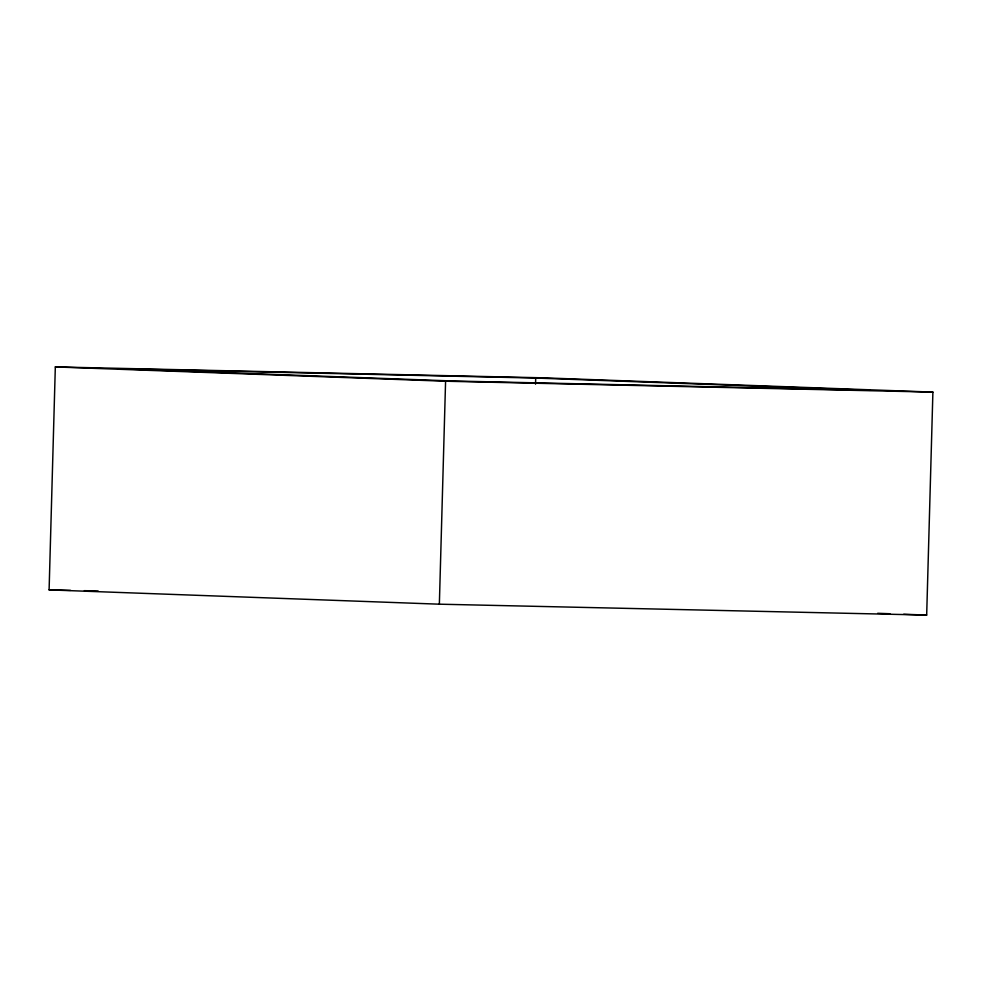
<?xml version="1.0" encoding="UTF-8"?>
<svg xmlns="http://www.w3.org/2000/svg" width="982" height="982" viewBox="0 0 982 982"><rect width="100%" height="100%" fill="white"/><g stroke="black" fill="none" stroke-linecap="round" stroke-linejoin="round"><path stroke-width="1.47" d="M49.1 589.887L55.323 366.924L542.641 377.812L932.9 392.113L926.677 615.076L439.359 604.188L49.1 589.887L70.557 590.366M439.359 604.188L445.583 381.225L55.323 366.924M535.534 384.183L535.706 378.045L118.012 368.716L452.518 380.979L870.212 390.308L535.706 378.045M445.583 381.225L932.9 392.113M84.342 590.673L98.139 590.98M877.699 613.284L889.938 613.738M903.71 614.241L926.677 615.076"/></g></svg>
